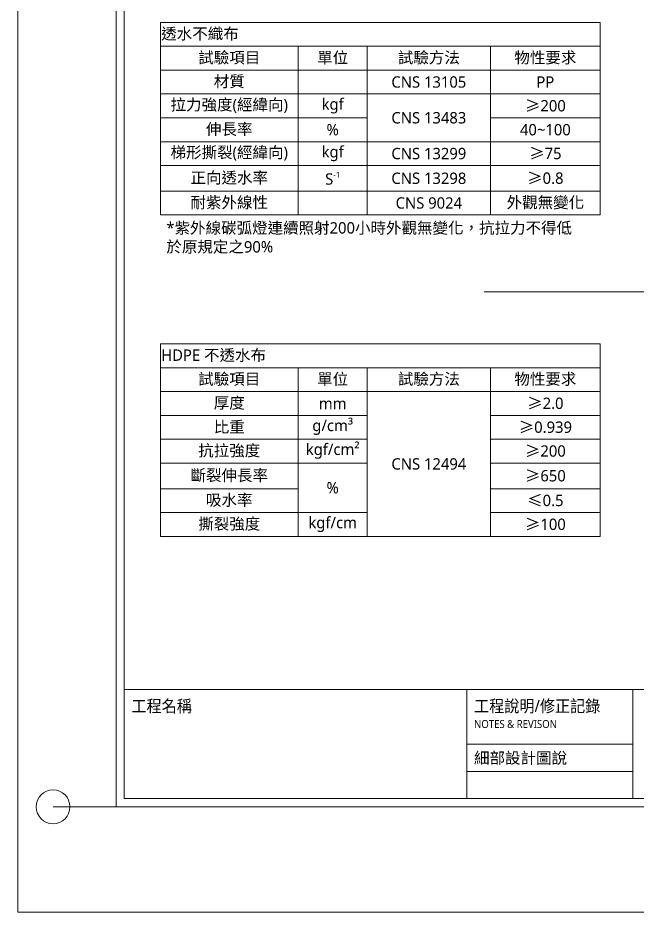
# Model space of a CAD drawing. Header units: millimetres. Extents: x 6388 to 10588, y 8 to 2978.
# Drawn here: x 6388 to 7478, y 8 to 1582 of the extents above; entities that cross this region are included whole.
import ezdxf
from ezdxf.enums import TextEntityAlignment as Align

# ---------------------------------------------------------------- set-up
doc = ezdxf.new("R2010")
doc.units = ezdxf.units.MM
doc.styles.get("Standard").update_dxf_attribs({"font": 'SimSun.ttf', "height": 25})
doc.styles.add('圖框文字', font='Microsoft JhengHei.ttf')
doc.styles.add('微軟正黑體-20', font='Microsoft JhengHei.ttf', dxfattribs={"height": 20})

msp = doc.modelspace()

# ---------------------------------------------------------------- linework, layer by layer
at = {"lineweight": 5}
for p, q in [((6388.1, 7.9, 163.2), (6388.1, 2977.9, 163.2)), ((6575.2, 399.9, 163.2), (6575.2, 2779.1, 163.2)), ((6575.2, 399.9, 326.4), (6575.2, 2779.1, 326.4)), ((6575.2, 2779.1, 326.4), (6575.2, 207.7, 326.4)), ((6638.8, 1574.3), (7412.8, 1574.3)), ((6638.8, 1574.3), (6638.8, 1235.3)), ((7412.8, 1574.3), (7412.8, 1235.3)), ((6638.8, 1532.3), (7412.8, 1532.3)), ((6881.2, 1532.3), (6881.2, 1235.3)), ((7002.7, 1532.3), (7002.7, 1235.3)), ((7219.7, 1532.3), (7219.7, 1235.3)), ((6638.8, 1490.3), (7412.8, 1490.3)), ((6638.8, 1448.3), (7412.8, 1448.3)), ((6638.8, 1406.3), (7002.7, 1406.3)), ((7219.7, 1406.3), (7412.8, 1406.3)), ((6638.8, 1364.3), (7412.8, 1364.3)), ((6638.8, 1322.3), (7412.8, 1322.3)), ((6638.8, 1277.3), (7412.8, 1277.3)), ((6638.8, 1235.3), (7412.8, 1235.3)), ((7208.6, 1099.9), (9233.2, 1099.9)), ((6638.8, 1008.4), (7412.8, 1008.4)), ((6638.8, 1008.4), (6638.8, 669.4)), ((7412.8, 1008.4), (7412.8, 669.4)), ((6638.8, 966.4), (7412.8, 966.4)), ((6881.2, 966.4), (6881.2, 669.4)), ((7002.7, 966.4), (7002.7, 669.4)), ((7219.7, 966.4), (7219.7, 669.4)), ((6638.8, 924.4), (7412.8, 924.4)), ((6638.8, 882.4), (7002.7, 882.4)), ((7219.7, 882.4), (7412.8, 882.4)), ((6638.8, 840.4), (7002.7, 840.4)), ((7219.7, 840.4), (7412.8, 840.4)), ((6638.8, 798.4), (7002.7, 798.4)), ((7219.7, 798.4), (7412.8, 798.4)), ((6638.8, 753.4), (6881.2, 753.4)), ((7219.7, 753.4), (7412.8, 753.4)), ((6638.8, 711.4), (7002.7, 711.4)), ((7219.7, 711.4), (7412.8, 711.4)), ((6638.8, 669.4), (7412.8, 669.4)), ((10401.1, 399.9, 163.2), (6575.2, 399.9, 163.2)), ((10401.1, 399.9, 326.4), (6575.2, 399.9, 326.4)), ((10401.1, 399.9, 326.4), (6575.2, 399.9, 326.4)), ((7178.1, 399.9, 326.4), (7178.1, 207.7, 326.4)), ((7470, 399.9, 326.4), (7470, 207.7, 326.4)), ((7178.1, 303.8, 326.4), (7470, 303.8, 326.4)), ((7178.1, 255.7, 326.4), (7470, 255.7, 326.4)), ((6575.2, 207.7, 326.4), (10401.1, 207.7, 326.4)), ((6450, 193.4, 326.4), (6561, 193.4, 326.4)), ((10588.1, 7.9, 163.2), (6388.1, 7.9, 163.2))]:
    msp.add_line(p, q, dxfattribs=at)
at = {"color": 4, "lineweight": 5}
for p, q in [((6561, 2793.3, 326.4), (6561, 193.4, 326.4)), ((6561, 193.4, 326.4), (10415.3, 193.4, 326.4))]:
    msp.add_line(p, q, dxfattribs=at)
at = {"lineweight": 5}
msp.add_circle((6450, 193.4, 326.4), 29.8, dxfattribs=at)

# ---------------------------------------------------------------- texts
at = {"color": 3, "lineweight": 5, "style": '圖框文字', "width": 0.91}
for s, p in [('工程名稱', (6587.9, 370.7, 326.4)), ('工程說明/修正記錄', (7190.7, 370.7, 326.4))]:
    msp.add_text(s, height=21.43, dxfattribs=at).set_placement(p, align=Align.MIDDLE_LEFT)
at = {"lineweight": 5, "style": '圖框文字', "width": 0.91}
msp.add_text('NOTES & REVISON', height=14.212, dxfattribs=at).set_placement((7190.7, 339.1, 326.4), align=Align.MIDDLE_LEFT)
at = {"color": 3, "lineweight": 5, "style": '圖框文字'}
msp.add_text('細部設計圖說', height=20, dxfattribs=at).set_placement((7190.7, 279.3, 326.4), align=Align.MIDDLE_LEFT)
at = {"lineweight": 5, "char_height": 20, "style": '微軟正黑體-20'}
for s, insert, width, attachment_point in [('{\\C256;透水不織布}', (6640.3, 1553.3), 770.955, 4), ('{\\C256;試驗項目}', (6760, 1511.3), 239.424, 5), ('單位', (6942, 1511.3), 118.521, 5), ('試驗方法', (7111.2, 1511.3), 213.977, 5), ('物性要求', (7316.2, 1511.3), 190.033, 5), ('材質', (6760, 1469.3), 239.424, 5), ('CNS 13105', (7111.2, 1469.3), 213.977, 5), ('PP', (7316.2, 1469.3), 190.033, 5), ('{\\C256;拉力強度(經緯向)}', (6760, 1427.3), 239.424, 5), ('kgf', (6942, 1427.3), 118.521, 5), ('{\\fSimSun|b0|i0|c134|p2;\\C256;≥\\fMicrosoft JhengHei|b0|i0|c136|p34;200}', (7316.2, 1427.3), 190.033, 5), ('CNS 13483', (7111.2, 1406.3), 213.977, 5), ('{\\C256;伸長率}', (6760, 1385.3), 239.424, 5), ('{\\C256;40~100}', (7316.2, 1385.3), 190.033, 5), ('{\\C256;梯形撕裂(經緯向)}', (6760, 1343.3), 239.424, 5), ('kgf', (6942, 1343.3), 118.521, 5), ('{\\fSimSun|b0|i0|c134|p2;\\C256;≥\\fMicrosoft JhengHei|b0|i0|c136|p34;75}', (7316.2, 1343.3), 190.033, 5), ('CNS 13299', (7111.2, 1343.3), 213.977, 5), ('{\\C256;正向透水率}', (6760, 1299.8), 239.424, 5), ('\\A1;{\\C256;S\\H0.525x;\\S-1^ ;}', (6942, 1299.8), 118.521, 5), ('CNS 13298', (7111.2, 1299.8), 213.977, 5), ('{\\C256;耐紫外線性}', (6760, 1256.3), 239.424, 5), ('CNS 9024', (7111.2, 1256.3), 213.977, 5), ('{\\C256;外觀無變化}', (7316.2, 1256.3), 190.033, 5), ('{\\C256;HDPE 不透水布}', (6640.3, 987.4), 770.955, 4), ('{\\C256;試驗項目}', (6760, 945.4), 239.424, 5), ('單位', (6942, 945.4), 118.521, 5), ('試驗方法', (7111.2, 945.4), 213.977, 5), ('物性要求', (7316.2, 945.4), 190.033, 5), ('{\\C256;厚度}', (6760, 903.4), 239.424, 5), ('{\\fSimSun|b0|i0|c134|p2;\\C256;≥\\fMicrosoft JhengHei|b0|i0|c136|p34;2.0}', (7316.2, 903.4), 190.033, 5), ('mm', (6942, 903.4), 118.521, 5), ('{\\C256;比重}', (6760, 861.4), 239.424, 5), ('{\\fSimSun|b0|i0|c134|p2;\\C256;≥\\fMicrosoft JhengHei|b0|i0|c136|p34;0.939}', (7316.2, 861.4), 190.033, 5), ('{\\C256;kgf/cm²}', (6942, 819.4), 118.521, 5), ('{\\C256;抗拉強度}', (6760, 819.4), 239.424, 5), ('{\\fSimSun|b0|i0|c134|p2;\\C256;≥\\fMicrosoft JhengHei|b0|i0|c136|p34;200}', (7316.2, 819.4), 190.033, 5), ('CNS 12494', (7111.2, 796.9), 213.977, 5), ('{\\C256;斷裂伸長率}', (6760, 775.9), 239.424, 5), ('\\A1;{\\C256;%}', (6942, 754.9), 118.521, 5), ('{\\C256;吸水率}', (6760, 732.4), 239.424, 5), ('{\\fSimSun|b0|i0|c134|p2;\\C256;≤\\fMicrosoft JhengHei|b0|i0|c136|p34;0.5}', (7316.2, 732.4), 190.033, 5), ('{\\C256;撕裂強度}', (6760, 690.4), 239.424, 5), ('{\\fSimSun|b0|i0|c134|p2;\\C256;≥\\fMicrosoft JhengHei|b0|i0|c136|p34;100}', (7316.2, 690.4), 190.033, 5)]:
    msp.add_mtext(s, dxfattribs=dict(at, insert=insert, width=width, attachment_point=attachment_point))
at = {"lineweight": 5, "char_height": 20, "attachment_point": 5}
for s, insert, width in [('{\\fMicrosoft JhengHei|b0|i0|c136|p34;\\C256;%}', (6942, 1385.3), 118.521), ('{\\fSimSun|b0|i0|c134|p2;\\C256;≥\\fMicrosoft JhengHei|b0|i0|c136|p34;0.8}', (7316.2, 1299.8), 190.033), ('{\\fMicrosoft JhengHei|b0|i0|c136|p34;\\C256;g/cm³}', (6942, 861.4), 118.521), ('{\\fSimSun|b0|i0|c134|p2;\\C256;≥\\fMicrosoft JhengHei|b0|i0|c136|p34;650}', (7316.2, 775.9), 190.033), ('{\\fMicrosoft JhengHei|b0|i0|c136|p34;\\C256;kgf/cm}', (6942, 690.4), 118.521)]:
    msp.add_mtext(s, dxfattribs=dict(at, insert=insert, width=width))
at = {"lineweight": 5, "insert": (6649.4, 1222.6), "char_height": 20, "attachment_point": 1, "style": '微軟正黑體-20'}
msp.add_mtext_dynamic_manual_height_columns('*紫外線碳弧燈連續照射200小時外觀無變化，抗拉力不得低於原規定之90%', width=717.669, gutter_width=100, heights=[0], dxfattribs=at)

doc.saveas('drawing.dxf')
